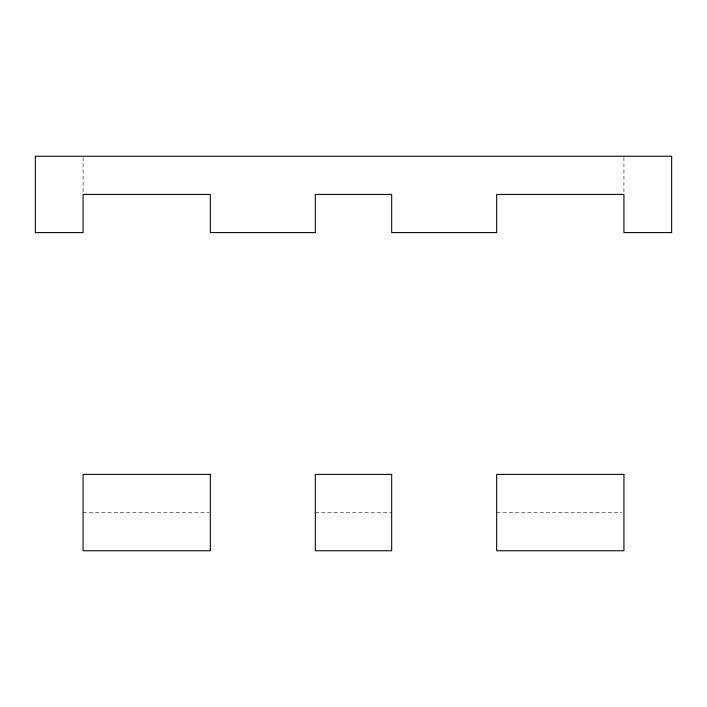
<?xml version="1.0" encoding="UTF-8"?>
<svg xmlns="http://www.w3.org/2000/svg" width="707" height="707" viewBox="0 0 707 707"><rect width="100%" height="100%" fill="white"/><g stroke="black" fill="none" stroke-linecap="round" stroke-linejoin="round"><path stroke-width="0.53" stroke-dasharray="3.54 2.65" d="M83.073 512.575L209.237 512.575M315.322 512.575L391.678 512.575M496.668 512.575L621.736 512.575M623.928 157.334L623.928 192.242M83.073 157.334L83.073 193.338"/><path stroke-width="1.06" d="M671.65 156.247L35.35 156.247L35.35 232.603L83.073 232.603L83.073 194.425L210.333 194.425L210.333 232.603L315.322 232.603L315.322 194.425L391.678 194.425L391.678 232.603L496.668 232.603L496.668 194.425L623.928 194.425L623.928 232.603L671.65 232.603L671.65 156.247M210.333 474.397L83.073 474.397L83.073 550.753L210.333 550.753L210.333 474.397M391.678 474.397L315.322 474.397L315.322 550.753L391.678 550.753L391.678 474.397M623.928 474.397L496.668 474.397L496.668 550.753L623.928 550.753L623.928 474.397"/></g></svg>
